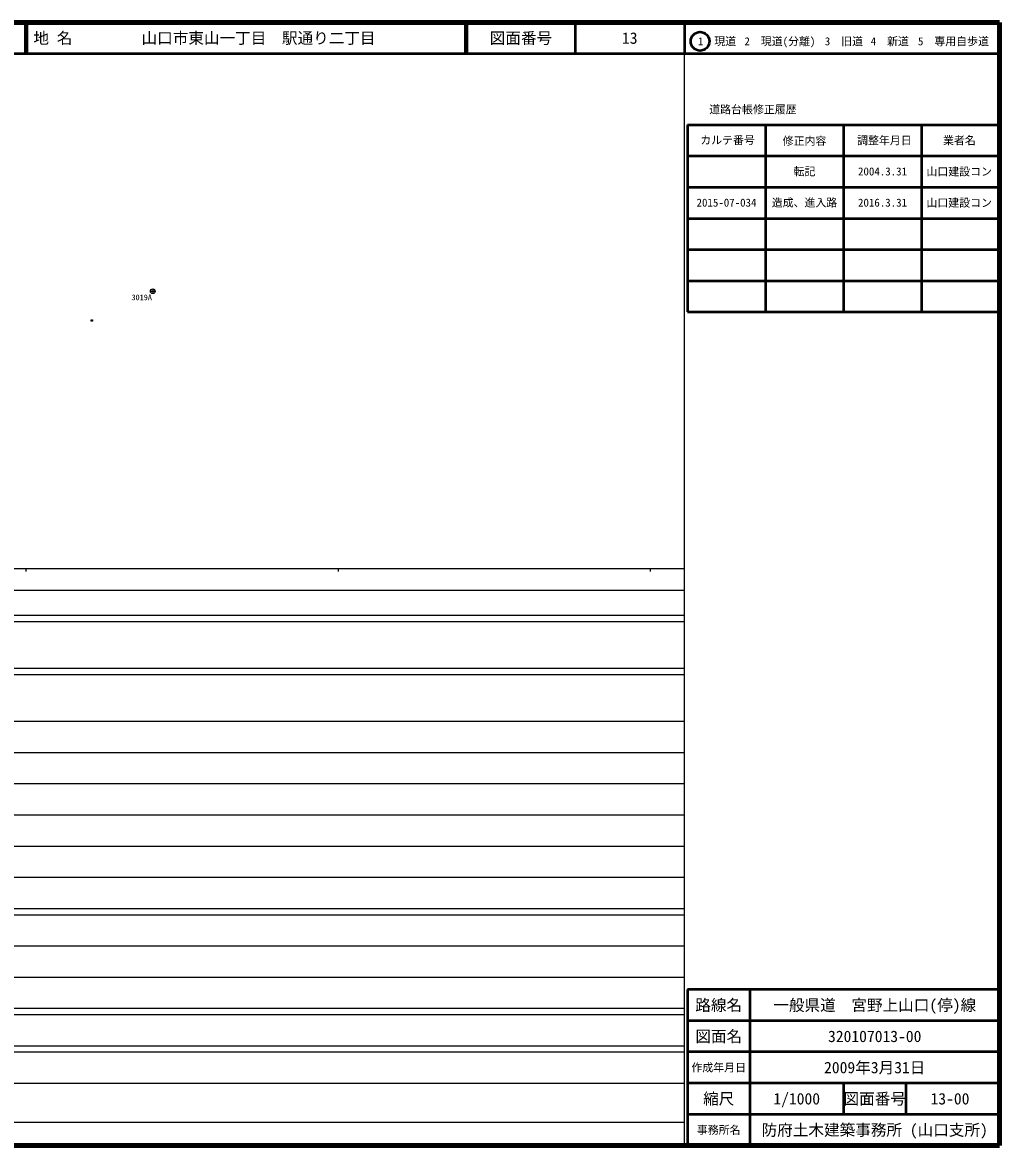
# Model space of a CAD drawing. Units: millimetres on the paper, with parts at other scales. Extents: x 40 to 680, y 20 to 380.
# Drawn here: x 366.9 to 680, y 20 to 380 of the extents above; entities that cross this region are included whole.
import ezdxf
from ezdxf.enums import TextEntityAlignment as Align

# ---------------------------------------------------------------- set-up
doc = ezdxf.new("R2010")
doc.units = ezdxf.units.MM
doc.header["$PDMODE"] = 32
doc.header["$PDSIZE"] = 0.5
for name, color, linetype, lineweight in [('M-BMK-SRVR', 3, 'Continuous', 25), ('M-TTL', 2, 'Continuous', 140), ('M-TTL-BAND', 7, 'Continuous', 25), ('M-TTL-FRAM', 2, 'Continuous', 50), ('M-TTL-LINE', 7, 'Continuous', 50)]:
    doc.layers.add(name, color=color, linetype=linetype, lineweight=lineweight)
doc.layers.add('M-OTRS', color=6, linetype='Continuous')
doc.layers.add('M-TTL-TXT', color=7, linetype='Continuous')
doc.styles.add('ＭＳ ゴシック', font='')
doc.styles.get('ＭＳ ゴシック').set_extended_font_data('MS Gothic')

msp = doc.modelspace()

# ---------------------------------------------------------------- linework, layer by layer
at = {"layer": 'M-BMK-SRVR'}
for p, q in [((407.885, 293.818), (409.385, 293.818)), ((408.635, 294.568), (408.635, 293.068))]:
    msp.add_line(p, q, dxfattribs=at)
msp.add_circle((408.635, 293.818), 0.75, dxfattribs=at)
at = {"layer": 'M-OTRS'}
msp.add_point((389.103, 284.462), dxfattribs=at)
at = {"layer": 'M-TTL'}
for p, q in [((680, 380), (40, 380)), ((680, 20), (680, 380)), ((40, 20), (680, 20))]:
    msp.add_line(p, q, dxfattribs=at)
at = {"layer": 'M-TTL-BAND'}
for p, q in [((579, 20), (579, 370)), ((40, 205), (579, 205)), ((368, 205), (368, 204)), ((468, 205), (468, 204)), ((568, 205), (568, 204)), ((68, 198), (579, 198)), ((40, 190), (579, 190)), ((40, 188), (579, 188)), ((40, 173), (579, 173)), ((40, 171), (579, 171)), ((40, 156), (579, 156)), ((46, 146), (579, 146)), ((52, 136), (579, 136)), ((46, 126), (579, 126)), ((52, 116), (579, 116)), ((46, 106), (579, 106)), ((40, 96), (579, 96)), ((40, 94), (579, 94)), ((49, 84), (579, 84)), ((40, 74), (579, 74)), ((40, 64), (579, 64)), ((40, 62), (579, 62)), ((40, 52), (579, 52)), ((40, 50), (579, 50)), ((40, 40), (579, 40)), ((68, 27.5), (579, 27.5))]:
    msp.add_line(p, q, dxfattribs=at)
at = {"layer": 'M-TTL-FRAM'}
for p, q in [((580, 347.197), (580, 287.197)), ((580, 347.197), (680, 347.197)), ((580, 287.197), (680, 287.197)), ((680, 70), (580, 70)), ((580, 70), (580, 20))]:
    msp.add_line(p, q, dxfattribs=at)
at = {"layer": 'M-TTL-LINE'}
for p, q in [((367.75, 380), (367.75, 370)), ((368.25, 380), (368.25, 370)), ((508.747, 380), (508.747, 370)), ((509.247, 380), (509.247, 370)), ((543.997, 380), (543.997, 370)), ((579, 380), (579, 370)), ((40, 370), (680, 370)), ((605, 347.197), (605, 287.197)), ((630, 347.197), (630, 287.197)), ((655, 347.197), (655, 287.197)), ((580, 337.197), (680, 337.197)), ((580, 327.197), (680, 327.197)), ((580, 317.197), (680, 317.197)), ((580, 307.197), (680, 307.197)), ((580, 297.197), (680, 297.197)), ((600, 70), (600, 20)), ((680, 60), (580, 60)), ((680, 50), (580, 50)), ((680, 40), (580, 40)), ((630, 40), (630, 30)), ((650, 40), (650, 30)), ((680, 30), (580, 30))]:
    msp.add_line(p, q, dxfattribs=at)
msp.add_circle((584.031, 373.958), 3, dxfattribs=at)

# ---------------------------------------------------------------- texts
at = {"layer": 'M-BMK-SRVR', "style": 'ＭＳ ゴシック'}
msp.add_text('3019A', height=1.833, dxfattribs=at).set_placement((401.811, 290.419), align=Align.BOTTOM_LEFT)
at = {"layer": 'M-TTL-TXT', "style": 'ＭＳ ゴシック'}
for s, p in [('地 名', (370.38, 375)), ('山口市東山一丁目\u3000駅通り二丁目', (405.024, 375))]:
    msp.add_text(s, height=3.666, dxfattribs=at).set_placement(p, align=Align.MIDDLE_LEFT)
for s, height, p in [('図面番号', 3.666, (526.622, 375)), ('13', 3.666, (561.497, 375)), ('1\u3000現道', 2.566, (589.448, 373.958)), ('2\u3000現道(分離)', 2.566, (609.619, 373.958)), ('3\u3000旧道', 2.566, (630.121, 373.958)), ('4\u3000新道', 2.566, (644.824, 373.958)), ('5\u3000専用自歩道', 2.566, (665.228, 373.958)), ('道路台帳修正履歴', 2.566, (600.968, 352.113)), ('カルテ番号', 2.566, (592.839, 342.277)), ('修正内容', 2.566, (617.509, 342.023)), ('調整年月日', 2.566, (643.089, 342.197)), ('業者名', 2.566, (667.134, 342.197)), ('転記', 2.566, (617.5, 332.245)), ('2004.3.31', 2.566, (642.5, 332.245)), ('山口建設コン', 2.566, (667.077, 332.189)), ('2015-07-034', 2.566, (592.5, 322.245)), ('造成、進入路', 2.566, (617.5, 322.245)), ('2016.3.31', 2.566, (642.5, 322.245)), ('山口建設コン', 2.566, (667.077, 322.189)), ('路線名', 3.666, (590, 65)), ('路線名', 3.666, (590, 65)), ('一般県道\u3000宮野上山口(停)線', 3.666, (640, 65)), ('図面名', 3.666, (590, 55)), ('図面名', 3.666, (590, 55)), ('320107013-00', 3.666, (640, 55)), ('2009年3月31日', 3.666, (640, 45)), ('作成年月日', 2.566, (590, 45)), ('作成年月日', 2.566, (590, 45)), ('縮尺', 3.666, (590, 35)), ('縮尺', 3.666, (590, 35)), ('1/1000', 3.666, (615, 35)), ('図面番号', 3.666, (640, 35)), ('図面番号', 3.666, (640, 35)), ('13-00', 3.666, (664.125, 35)), ('事務所名', 2.566, (590, 25)), ('事務所名', 2.566, (590, 25)), ('防府土木建築事務所 (山口支所)', 3.666, (640, 25))]:
    msp.add_text(s, height=height, dxfattribs=at).set_placement(p, align=Align.MIDDLE_CENTER)

doc.saveas('drawing.dxf')
